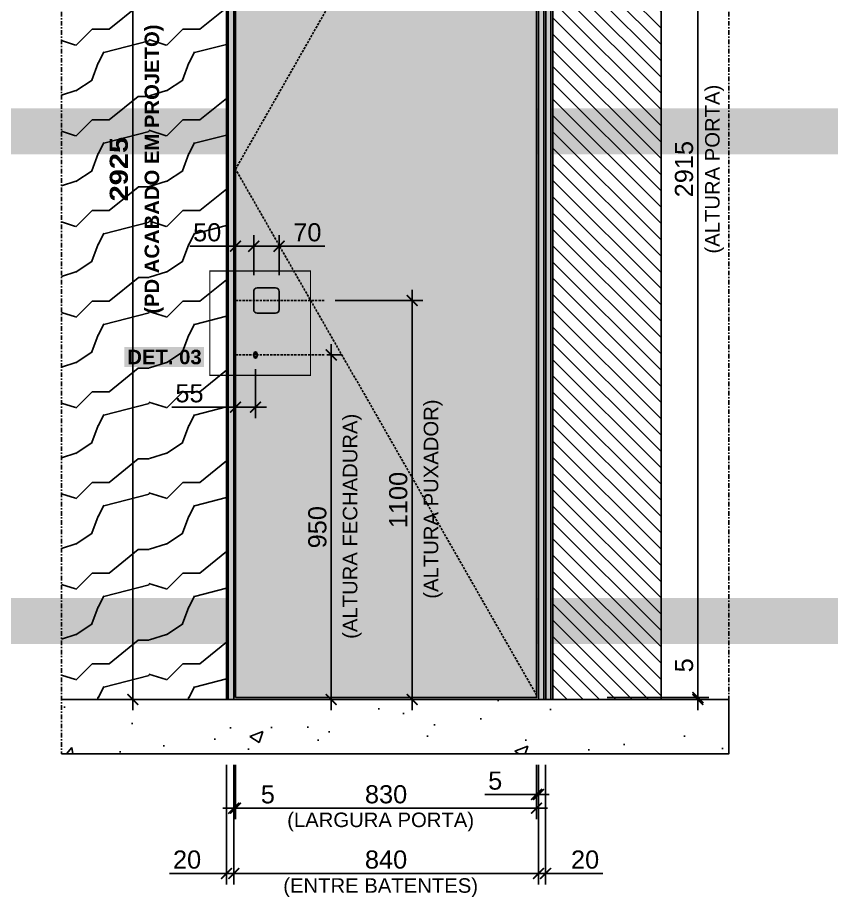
# Model space of a CAD drawing. Header units: millimetres. Extents: x -63251 to 507826, y 5339 to 217512.
# Drawn here: x 74639 to 76882, y 105675 to 108126 of the extents above; entities that cross this region are included whole.
import ezdxf
from ezdxf import colors
from ezdxf.entities.mleader import LeaderData, LeaderLine
from ezdxf.math import Vec2, Vec3

# ---------------------------------------------------------------- set-up
doc = ezdxf.new("R2010")
doc.units = ezdxf.units.MM
doc.header["$PDMODE"] = 3
doc.linetypes.add('TRAÇO 1-1', pattern=[9.525, 6.35, -3.175])
doc.linetypes.add('TRAÇO E PONTO 1-1', pattern=[25.4, 12.7, -6.35, 0, -6.35])
for name, color, linetype in [('COTAS', 9, 'Continuous'), ('DB 1475.24 - Amanda Rosales e Bruno Haidar - Terreo - Obra$0$ARQ-PISO-01', 8, 'Continuous'), ('DETALHE', 10, 'Continuous'), ('FERRAGEM', 3, 'Continuous'), ('HACHURA', 21, 'Continuous'), ('LAYOUT', 4, 'Continuous'), ('MARCENARIA', 4, 'Continuous'), ('MARCENARIA . M', 4, 'Continuous'), ('PAREDE', 94, 'Continuous'), ('PROJEÇÃO', 8, 'Continuous'), ('TEXTO TRAÇO PONTO', 105, 'TRAÇO E PONTO 1-1')]:
    doc.layers.add(name, color=color, linetype=linetype)
doc.styles.add('1-1', font='arial.ttf', dxfattribs={"height": 0.2})
doc.styles.add('MEDIDA OFICIAL', font='ariblk.ttf')
doc.styles.add('PADRÃO', font='arial.ttf')
doc.dimstyles.new('1-20', dxfattribs={"dimscale": 20, "dimtxt": 2.5, "dimasz": 1.5, "dimexe": 1.5, "dimexo": 1.5, "dimtad": 1, "dimtxsty": 'PADRÃO', "dimblk": 'ARCHTICK', "dimcen": 2.5, "dimdle": 1.5, "dimclrd": 9, "dimclre": 9, "dimclrt": 6, "dimadec": 0, "dimazin": 0, "dimtfac": 1, "dimtmove": 0, "dimatfit": 3, "dimfxl": 1.25, "dimlwd": -1, "dimlwe": -1, "dimarcsym": 0})
doc.dimstyles.new('Med. Ofic.1-20', dxfattribs={"dimscale": 20, "dimtxt": 2.5, "dimasz": 1.5, "dimexe": 1.5, "dimexo": 1.5, "dimtad": 1, "dimtxsty": 'MEDIDA OFICIAL', "dimblk": 'ARCHTICK', "dimcen": 2.5, "dimdle": 1.5, "dimclrd": 9, "dimclre": 9, "dimclrt": 10, "dimadec": 0, "dimazin": 0, "dimtfac": 1, "dimtmove": 0, "dimatfit": 3, "dimfxl": 1.25, "dimlwd": -1, "dimlwe": -1, "dimarcsym": 0})

# ---------------------------------------------------------------- blocks, each defined once
blk = doc.blocks.new('_ArchTick')
at = {"color": 0, "linetype": 'ByBlock', "const_width": 0.15}
blk.add_lwpolyline([(-0.5, -0.5), (0.5, 0.5)], dxfattribs=at)
blk = doc.blocks.new('*D1213')
at = {"layer": 'COTAS', "color": 9, "linetype": 'Continuous', "ltscale": 0.4, "transparency": 16777216}
blk.add_line((74956.5, 106215.7), (74956.5, 109200.7), dxfattribs=at)
at = {"layer": 'COTAS', "color": 9, "ltscale": 0.4, "transparency": 16777216}
for p, q in [((75026.5, 109170.7), (74926.5, 109170.7)), ((75026.5, 106245.7), (74926.5, 106245.7))]:
    blk.add_line(p, q, dxfattribs=at)
at = {"layer": 'Defpoints', "color": 0, "ltscale": 0.4, "transparency": 16777216}
for p in [(74956.5, 109170.7), (75056.5, 109170.7), (75056.5, 106245.7)]:
    blk.add_point(p, dxfattribs=at)
at = {"layer": 'COTAS', "color": 9, "ltscale": 0.4, "transparency": 16777216, "xscale": 30, "yscale": 30, "zscale": 30}
for p, rotation in [((74956.5, 109170.7), 90), ((74956.5, 106245.7), 270)]:
    blk.add_blockref('_ArchTick', p, dxfattribs=dict(at, rotation=rotation))
at = {"layer": 'COTAS', "color": 10, "ltscale": 0.4, "transparency": 16777216, "insert": (74918.1, 107708.2), "char_height": 50, "attachment_point": 5, "rotation": 90, "style": 'MEDIDA OFICIAL'}
blk.add_mtext('2925', dxfattribs=at)
blk = doc.blocks.new('*D1214')
at = {"layer": 'Defpoints', "color": 0, "transparency": 16777216}
for p in [(75239.6, 106095.7), (76069.6, 106095.7), (75239.6, 105945.7)]:
    blk.add_point(p, dxfattribs=at)
at = {"layer": 'PAREDE', "color": 9, "transparency": 16777216}
for p, q in [((75239.6, 106065.7), (75239.6, 105915.7)), ((76069.6, 106065.7), (76069.6, 105915.7)), ((76099.6, 105945.7), (75209.6, 105945.7))]:
    blk.add_line(p, q, dxfattribs=at)
at = {"layer": 'PAREDE', "color": 9, "transparency": 16777216, "xscale": 30, "yscale": 30, "zscale": 30, "rotation": 180}
blk.add_blockref('_ArchTick', (75239.6, 105945.7), dxfattribs=at)
at = {"layer": 'PAREDE', "color": 9, "transparency": 16777216, "xscale": 30, "yscale": 30, "zscale": 30}
blk.add_blockref('_ArchTick', (76069.6, 105945.7), dxfattribs=at)
at = {"layer": 'PAREDE', "color": 6, "transparency": 16777216, "insert": (75654.6, 105983.8), "char_height": 50, "attachment_point": 5, "style": 'PADRÃO'}
blk.add_mtext('830', dxfattribs=at)
blk = doc.blocks.new('*D1215')
at = {"layer": 'Defpoints', "color": 0, "transparency": 16777216}
for p in [(75234.6, 106095.7), (75239.6, 106095.7), (75239.6, 105945.7)]:
    blk.add_point(p, dxfattribs=at)
at = {"layer": 'PAREDE', "color": 9, "transparency": 16777216}
for p, q in [((75234.6, 106065.7), (75234.6, 105915.7)), ((75239.6, 106065.7), (75239.6, 105915.7)), ((75234.6, 105945.7), (75204.6, 105945.7)), ((75234.6, 105945.7), (75239.6, 105945.7)), ((75239.6, 105945.7), (75357.8, 105945.7))]:
    blk.add_line(p, q, dxfattribs=at)
at = {"layer": 'PAREDE', "color": 9, "transparency": 16777216, "xscale": 30, "yscale": 30, "zscale": 30}
blk.add_blockref('_ArchTick', (75234.6, 105945.7), dxfattribs=at)
at = {"layer": 'PAREDE', "color": 9, "transparency": 16777216, "xscale": 30, "yscale": 30, "zscale": 30, "rotation": 180}
blk.add_blockref('_ArchTick', (75239.6, 105945.7), dxfattribs=at)
at = {"layer": 'PAREDE', "color": 6, "transparency": 16777216, "insert": (75328.7, 105983.7), "char_height": 50, "attachment_point": 5, "style": 'PADRÃO'}
blk.add_mtext('5', dxfattribs=at)
blk = doc.blocks.new('*D1216')
at = {"layer": 'Defpoints', "color": 0, "transparency": 16777216}
for p in [(76069.6, 106095.7), (76074.6, 106095.7), (76069.6, 105983.7)]:
    blk.add_point(p, dxfattribs=at)
at = {"layer": 'PAREDE', "color": 9, "transparency": 16777216}
for p, q in [((76069.6, 106065.7), (76069.6, 105953.7)), ((76074.6, 106065.7), (76074.6, 105953.7)), ((76069.6, 105983.7), (75926.5, 105983.7)), ((76074.6, 105983.7), (76069.6, 105983.7)), ((76074.6, 105983.7), (76104.6, 105983.7))]:
    blk.add_line(p, q, dxfattribs=at)
at = {"layer": 'PAREDE', "color": 9, "transparency": 16777216, "xscale": 30, "yscale": 30, "zscale": 30}
blk.add_blockref('_ArchTick', (76069.6, 105983.7), dxfattribs=at)
at = {"layer": 'PAREDE', "color": 9, "transparency": 16777216, "xscale": 30, "yscale": 30, "zscale": 30, "rotation": 180}
blk.add_blockref('_ArchTick', (76074.6, 105983.7), dxfattribs=at)
at = {"layer": 'PAREDE', "color": 6, "transparency": 16777216, "insert": (75955.5, 106021.6), "char_height": 50, "attachment_point": 5, "style": 'PADRÃO'}
blk.add_mtext('5', dxfattribs=at)
blk = doc.blocks.new('*D1217')
at = {"layer": 'Defpoints', "color": 0, "transparency": 16777216}
for p in [(75234.6, 105945.7), (76074.6, 105945.7), (75234.6, 105765.7)]:
    blk.add_point(p, dxfattribs=at)
at = {"layer": 'PAREDE', "color": 9, "transparency": 16777216}
for p, q in [((75234.6, 105915.7), (75234.6, 105735.7)), ((76074.6, 105915.7), (76074.6, 105735.7)), ((76104.6, 105765.7), (75204.6, 105765.7))]:
    blk.add_line(p, q, dxfattribs=at)
at = {"layer": 'PAREDE', "color": 9, "transparency": 16777216, "xscale": 30, "yscale": 30, "zscale": 30, "rotation": 180}
blk.add_blockref('_ArchTick', (75234.6, 105765.7), dxfattribs=at)
at = {"layer": 'PAREDE', "color": 9, "transparency": 16777216, "xscale": 30, "yscale": 30, "zscale": 30}
blk.add_blockref('_ArchTick', (76074.6, 105765.7), dxfattribs=at)
at = {"layer": 'PAREDE', "color": 6, "transparency": 16777216, "insert": (75654.6, 105803.8), "char_height": 50, "attachment_point": 5, "style": 'PADRÃO'}
blk.add_mtext('840', dxfattribs=at)
blk = doc.blocks.new('*D1218')
at = {"layer": 'Defpoints', "color": 0, "transparency": 16777216}
for p in [(75214.6, 106095.7), (75234.6, 106095.7), (75214.6, 105765.7)]:
    blk.add_point(p, dxfattribs=at)
at = {"layer": 'PAREDE', "color": 9, "transparency": 16777216}
for p, q in [((75214.6, 106065.7), (75214.6, 105735.7)), ((75234.6, 106065.7), (75234.6, 105735.7)), ((75214.6, 105765.7), (75057.3, 105765.7)), ((75234.6, 105765.7), (75214.6, 105765.7)), ((75234.6, 105765.7), (75264.6, 105765.7))]:
    blk.add_line(p, q, dxfattribs=at)
at = {"layer": 'PAREDE', "color": 9, "transparency": 16777216, "xscale": 30, "yscale": 30, "zscale": 30}
blk.add_blockref('_ArchTick', (75214.6, 105765.7), dxfattribs=at)
at = {"layer": 'PAREDE', "color": 9, "transparency": 16777216, "xscale": 30, "yscale": 30, "zscale": 30, "rotation": 180}
blk.add_blockref('_ArchTick', (75234.6, 105765.7), dxfattribs=at)
at = {"layer": 'PAREDE', "color": 6, "transparency": 16777216, "insert": (75106, 105803.8), "char_height": 50, "attachment_point": 5, "style": 'PADRÃO'}
blk.add_mtext('20', dxfattribs=at)
blk = doc.blocks.new('*D1219')
at = {"layer": 'Defpoints', "color": 0, "transparency": 16777216}
for p in [(76074.6, 106095.7), (76094.6, 106095.7), (76094.6, 105765.7)]:
    blk.add_point(p, dxfattribs=at)
at = {"layer": 'PAREDE', "color": 9, "transparency": 16777216}
for p, q in [((76074.6, 106065.7), (76074.6, 105735.7)), ((76094.6, 106065.7), (76094.6, 105735.7)), ((76074.6, 105765.7), (76044.6, 105765.7)), ((76074.6, 105765.7), (76094.6, 105765.7)), ((76094.6, 105765.7), (76251.9, 105765.7))]:
    blk.add_line(p, q, dxfattribs=at)
at = {"layer": 'PAREDE', "color": 9, "transparency": 16777216, "xscale": 30, "yscale": 30, "zscale": 30}
blk.add_blockref('_ArchTick', (76074.6, 105765.7), dxfattribs=at)
at = {"layer": 'PAREDE', "color": 9, "transparency": 16777216, "xscale": 30, "yscale": 30, "zscale": 30, "rotation": 180}
blk.add_blockref('_ArchTick', (76094.6, 105765.7), dxfattribs=at)
at = {"layer": 'PAREDE', "color": 6, "transparency": 16777216, "insert": (76203.3, 105803.8), "char_height": 50, "attachment_point": 5, "style": 'PADRÃO'}
blk.add_mtext('20', dxfattribs=at)
blk = doc.blocks.new('*D1221')
at = {"layer": 'Defpoints', "color": 0, "transparency": 16777216}
for p in [(75484, 107345.7), (75726.4, 107345.7), (75581.6, 106245.7)]:
    blk.add_point(p, dxfattribs=at)
at = {"layer": 'PAREDE', "color": 9, "transparency": 16777216}
for p, q in [((75726.4, 106215.7), (75726.4, 107375.7)), ((75514, 107345.7), (75756.4, 107345.7)), ((75611.6, 106245.7), (75756.4, 106245.7))]:
    blk.add_line(p, q, dxfattribs=at)
at = {"layer": 'PAREDE', "color": 9, "transparency": 16777216, "xscale": 30, "yscale": 30, "zscale": 30}
for p, rotation in [((75726.4, 107345.7), 90), ((75726.4, 106245.7), 270)]:
    blk.add_blockref('_ArchTick', p, dxfattribs=dict(at, rotation=rotation))
at = {"layer": 'PAREDE', "color": 6, "transparency": 16777216, "insert": (75688.4, 106795.7), "char_height": 50, "attachment_point": 5, "rotation": 90, "style": 'PADRÃO'}
blk.add_mtext('1100', dxfattribs=at)
blk = doc.blocks.new('*D1222')
at = {"layer": 'Defpoints', "color": 0, "transparency": 16777216}
for p in [(75359.6, 107495.7), (75289.6, 107385.7), (75359.6, 107385.7)]:
    blk.add_point(p, dxfattribs=at)
at = {"layer": 'PAREDE', "color": 9, "transparency": 16777216}
for p, q in [((75289.6, 107415.7), (75289.6, 107525.7)), ((75359.6, 107415.7), (75359.6, 107525.7)), ((75259.6, 107495.7), (75359.6, 107495.7)), ((75359.6, 107495.7), (75485.6, 107495.7))]:
    blk.add_line(p, q, dxfattribs=at)
at = {"layer": 'PAREDE', "color": 9, "transparency": 16777216, "xscale": 30, "yscale": 30, "zscale": 30, "rotation": 180}
blk.add_blockref('_ArchTick', (75289.6, 107495.7), dxfattribs=at)
at = {"layer": 'PAREDE', "color": 9, "transparency": 16777216, "xscale": 30, "yscale": 30, "zscale": 30}
blk.add_blockref('_ArchTick', (75359.6, 107495.7), dxfattribs=at)
at = {"layer": 'PAREDE', "color": 6, "transparency": 16777216, "insert": (75437.6, 107533.8), "char_height": 50, "attachment_point": 5, "style": 'PADRÃO'}
blk.add_mtext('70', dxfattribs=at)
blk = doc.blocks.new('*D1223')
at = {"layer": 'Defpoints', "color": 0, "transparency": 16777216}
for p in [(75239.6, 107495.7), (75289.6, 107385.7), (75239.6, 107345.7)]:
    blk.add_point(p, dxfattribs=at)
at = {"layer": 'PAREDE', "color": 9, "transparency": 16777216}
for p, q in [((75239.6, 107375.7), (75239.6, 107525.7)), ((75289.6, 107415.7), (75289.6, 107525.7)), ((75239.6, 107495.7), (75113.2, 107495.7)), ((75319.6, 107495.7), (75239.6, 107495.7))]:
    blk.add_line(p, q, dxfattribs=at)
at = {"layer": 'PAREDE', "color": 9, "transparency": 16777216, "xscale": 30, "yscale": 30, "zscale": 30, "rotation": 180}
blk.add_blockref('_ArchTick', (75239.6, 107495.7), dxfattribs=at)
at = {"layer": 'PAREDE', "color": 9, "transparency": 16777216, "xscale": 30, "yscale": 30, "zscale": 30}
blk.add_blockref('_ArchTick', (75289.6, 107495.7), dxfattribs=at)
at = {"layer": 'PAREDE', "color": 6, "transparency": 16777216, "insert": (75161.4, 107533.8), "char_height": 50, "attachment_point": 5, "style": 'PADRÃO'}
blk.add_mtext('50', dxfattribs=at)
blk = doc.blocks.new('*D1224')
at = {"layer": 'Defpoints', "color": 0, "transparency": 16777216}
for p in [(75239.6, 107195.7), (75294.6, 107186.3), (75239.6, 107051.9)]:
    blk.add_point(p, dxfattribs=at)
at = {"layer": 'PAREDE', "color": 9, "transparency": 16777216}
for p, q in [((75239.6, 107165.7), (75239.6, 107021.9)), ((75294.6, 107156.3), (75294.6, 107021.9)), ((75239.6, 107051.9), (75064.1, 107051.9)), ((75324.6, 107051.9), (75239.6, 107051.9))]:
    blk.add_line(p, q, dxfattribs=at)
at = {"layer": 'PAREDE', "color": 9, "transparency": 16777216, "xscale": 30, "yscale": 30, "zscale": 30, "rotation": 180}
blk.add_blockref('_ArchTick', (75239.6, 107051.9), dxfattribs=at)
at = {"layer": 'PAREDE', "color": 9, "transparency": 16777216, "xscale": 30, "yscale": 30, "zscale": 30}
blk.add_blockref('_ArchTick', (75294.6, 107051.9), dxfattribs=at)
at = {"layer": 'PAREDE', "color": 6, "transparency": 16777216, "insert": (75112.6, 107089.8), "char_height": 50, "attachment_point": 5, "style": 'PADRÃO'}
blk.add_mtext('55', dxfattribs=at)
blk = doc.blocks.new('*D1225')
at = {"layer": 'Defpoints', "color": 0, "transparency": 16777216}
for p in [(75461, 107195.7), (75503.4, 107195.7), (75358.6, 106245.7)]:
    blk.add_point(p, dxfattribs=at)
at = {"layer": 'PAREDE', "color": 9, "transparency": 16777216}
for p, q in [((75503.4, 106215.7), (75503.4, 107225.7)), ((75491, 107195.7), (75533.4, 107195.7)), ((75388.6, 106245.7), (75533.4, 106245.7))]:
    blk.add_line(p, q, dxfattribs=at)
at = {"layer": 'PAREDE', "color": 9, "transparency": 16777216, "xscale": 30, "yscale": 30, "zscale": 30}
for p, rotation in [((75503.4, 107195.7), 90), ((75503.4, 106245.7), 270)]:
    blk.add_blockref('_ArchTick', p, dxfattribs=dict(at, rotation=rotation))
at = {"layer": 'PAREDE', "color": 6, "transparency": 16777216, "insert": (75465.4, 106720.7), "char_height": 50, "attachment_point": 5, "rotation": 90, "style": 'PADRÃO'}
blk.add_mtext('950', dxfattribs=at)
blk = doc.blocks.new('*D1226')
at = {"layer": 'Defpoints', "color": 0, "transparency": 16777216}
for p in [(76234.2, 109165.7), (76514.2, 109165.7), (76234.2, 106250.7)]:
    blk.add_point(p, dxfattribs=at)
at = {"layer": 'MARCENARIA . M', "color": 9, "transparency": 16777216}
for p, q in [((76514.2, 106220.7), (76514.2, 109195.7)), ((76264.2, 109165.7), (76544.2, 109165.7)), ((76264.2, 106250.7), (76544.2, 106250.7))]:
    blk.add_line(p, q, dxfattribs=at)
at = {"layer": 'MARCENARIA . M', "color": 9, "transparency": 16777216, "xscale": 30, "yscale": 30, "zscale": 30}
for p, rotation in [((76514.2, 109165.7), 90), ((76514.2, 106250.7), 270)]:
    blk.add_blockref('_ArchTick', p, dxfattribs=dict(at, rotation=rotation))
at = {"layer": 'MARCENARIA . M', "color": 6, "transparency": 16777216, "insert": (76476.2, 107708.2), "char_height": 50, "attachment_point": 5, "rotation": 90, "style": 'PADRÃO'}
blk.add_mtext('2915', dxfattribs=at)
blk = doc.blocks.new('*D1228')
at = {"layer": 'Defpoints', "color": 0, "transparency": 16777216}
for p in [(76234.2, 106250.7), (76514.2, 106250.7), (76234.2, 106245.7)]:
    blk.add_point(p, dxfattribs=at)
at = {"layer": 'MARCENARIA . M', "color": 9, "transparency": 16777216}
for p, q in [((76514.2, 106250.7), (76514.2, 106368.9)), ((76264.2, 106250.7), (76544.2, 106250.7)), ((76514.2, 106245.7), (76514.2, 106250.7)), ((76264.2, 106245.7), (76544.2, 106245.7)), ((76514.2, 106245.7), (76514.2, 106215.7))]:
    blk.add_line(p, q, dxfattribs=at)
at = {"layer": 'MARCENARIA . M', "color": 9, "transparency": 16777216, "xscale": 30, "yscale": 30, "zscale": 30}
for p, rotation in [((76514.2, 106250.7), 270), ((76514.2, 106245.7), 90)]:
    blk.add_blockref('_ArchTick', p, dxfattribs=dict(at, rotation=rotation))
at = {"layer": 'MARCENARIA . M', "color": 6, "transparency": 16777216, "insert": (76476.3, 106339.8), "char_height": 50, "attachment_point": 5, "rotation": 90, "style": 'PADRÃO'}
blk.add_mtext('5', dxfattribs=at)

msp = doc.modelspace()

# ---------------------------------------------------------------- hatches: boundary and pattern name
at = {"layer": 'DB 1475.24 - Amanda Rosales e Bruno Haidar - Terreo - Obra$0$ARQ-PISO-01'}
h = msp.add_hatch(dxfattribs=at)
h.set_pattern_fill('ANSI31', color=256, scale=10, angle=450)
h.set_pattern_definition([(135, (189744.578, 50622.21), (-22.45064, -22.45064), [])])
h.paths.add_polyline_path([(76412.605, 109170.734), (76412.605, 106245.734), (76114.605, 106245.734), (76114.605, 109170.734)])
at = {"layer": 'HACHURA', "ltscale": 0.3}
h = msp.add_hatch(dxfattribs=at)
h.set_pattern_fill('LEGNO5', color=21, scale=250, angle=90, pattern_type=2)
h.set_pattern_definition([(63.4349, (-140, 1e-11), (-250.00033, -249.99979), [33.541, -525.476]), (14.5742, (-125, 30), (-6750.00055216, -1749.99822292), [129.156, -12786.4355]), (342.4744, (-250, 62.5), (3999.9992282, -1250.0020671), [49.81225, -4931.4025]), (45, (-202.5, 47.5), (7e-14, 250.00008), [63.6395, -289.91375]), (0, (-157.5, 92.5), (250, 250), [47.5, -202.5]), (39.0939, (-110, 92.5), (2749.9984775, 2250.0020078), [103.07775, -5050.8045]), (0, (-30, 157.5), (250, 250), [30, -220]), (17.5256, (-250, 157.5), (-3999.9992282, -1250.0020671), [49.81225, -4931.4025]), (33.6901, (-202.5, 172.5), (-499.99989, -250.000334), [54.08325, -847.3045]), (69.7751, (-157.5, 202.5), (1000.0020839, 2749.9993161), [50.62125, -5011.493])])
h.paths.add_polyline_path([(74759.61, 106245.734), (75214.605, 106245.734), (75214.605, 109170.734), (74759.61, 109170.734)])
at = {"layer": 'HACHURA', "true_color": 0xba9673}
h = msp.add_hatch(color=33, dxfattribs=at)
h.dxf.hatch_style = 1
h.paths.add_polyline_path([(75234.606, 106245.734), (75214.605, 106245.734), (75214.605, 109170.734), (75234.606, 109170.734)])
h = msp.add_hatch(color=33, dxfattribs=at)
h.dxf.hatch_style = 1
h.paths.add_polyline_path([(75239.606, 106250.734), (76069.605, 106250.734), (76069.605, 109165.734), (75239.606, 109165.734)])
h = msp.add_hatch(color=33, dxfattribs=at)
h.dxf.hatch_style = 1
h.paths.add_polyline_path([(76074.605, 106245.734), (76094.605, 106245.734), (76094.605, 109170.734), (76074.605, 109170.734)])
at = {"layer": 'HACHURA'}
h = msp.add_hatch(dxfattribs=at)
h.set_pattern_fill('AR-CONC', color=21, scale=2)
h.set_pattern_definition([(50, (31600.64, 83543.6), (364.3693, -31.8782), [38.1, -419.1]), (355, (31600.64, 83543.6), (-70.4868, 382.1137), [30.48, -335.2812]), (100.45144, (31631, 83540.95), (293.8825, 350.2355), [32.38, -356.1805]), (46.1842, (31600.64, 83645.2), (542.158, -84.0847), [57.15, -628.65]), (96.6356, (31645.8, 83638.2), (474.808, 494.852), [48.57, -534.271]), (351.1842, (31600.64, 83645.2), (474.808, 494.852), [45.72, -502.9195]), (21, (31651.44, 83619.8), (303.2288, -204.5304), [38.1, -419.1]), (326, (31651.44, 83619.8), (123.604, 368.376), [30.48, -335.28]), (71.45144, (31676.7, 83602.76), (426.8328, 163.8455), [32.38, -356.18]), (37.5, (31600.64, 83543.6), (6.1772, 169.11008), [0, -331.216, 0, -340.36, 0, -336.55]), (7.5, (31600.64, 83543.6), (133.6393, 200.36115), [0, -194.056, 0, -323.596, 0, -128.27]), (327.5, (31487.36, 83543.6), (271.1812, -11.4575), [0, -127, 0, -396.24, 0, -525.78]), (317.5, (31436.56, 83543.6), (296.2584, 50.853), [0, -165.1, 0, -263.144, 0, -373.38])])
h.paths.add_polyline_path([(74759.61, 106245.734), (74759.61, 106095.734), (76599.599, 106095.734), (76599.599, 106245.734)])
at = {"layer": 'MARCENARIA . M'}
h = msp.add_hatch(dxfattribs=at)
h.set_pattern_fill('AR-SAND', color=10, scale=0.5)
h.set_pattern_definition([(37.5, (11703.441, -5800.497), (-0.8000156, 24.470662), [0, -19.304, 0, -21.59, 0, -20.6375]), (7.5, (11703.44, -5800.497), (22.476164, 35.841255), [0, -10.414, 0, -17.399, 0, -6.6675]), (327.5, (11687.82, -5800.497), (39.5496185, 0.0718592), [0, -6.35, 0, -22.86, 0, -29.845]), (317.5, (11687.82, -5800.497), (38.177823, 11.146466), [0, -3.175, 0, -14.986, 0, -17.145])])
h.paths.add_polyline_path([(76094.605, 109170.734), (76108.605, 109170.734), (76108.605, 106245.734), (76094.605, 106245.734)])

# ---------------------------------------------------------------- linework, layer by layer
at = {"layer": 'DETALHE', "linetype": 'TRAÇO 1-1', "ltscale": 0.4, "const_width": 3}
msp.add_lwpolyline([(75446.245, 107139.661), (75446.245, 107427.408), (75169.017, 107427.408), (75169.017, 107139.661)], close=True, dxfattribs=at)
at = {"layer": 'FERRAGEM'}
msp.add_lwpolyline([(75294.605, 107187.234), (75294.605, 107187.234, -0.41421356), (75289.605, 107192.234), (75289.605, 107199.234, -0.41421356), (75294.605, 107204.234), (75294.605, 107204.234, -0.41421356), (75299.605, 107199.234), (75299.605, 107192.234, -0.41421356)], format="xyb", close=True, dxfattribs=at)
at = {"layer": 'LAYOUT', "color": 10, "linetype": 'TRAÇO E PONTO 1-1', "ltscale": 0.5}
for p, q in [((75294.605, 107186.325), (75294.605, 107205.143)), ((75300.573, 107195.734), (75288.638, 107195.734))]:
    msp.add_line(p, q, dxfattribs=at)
at = {"layer": 'MARCENARIA'}
for points in [[(75234.606, 109170.734), (75219.605, 109170.734), (75219.605, 106245.734), (75234.606, 106245.734)], [(76074.605, 109170.734), (76089.605, 109170.734), (76089.605, 106245.734), (76074.605, 106245.734)]]:
    msp.add_lwpolyline(points, close=True, dxfattribs=at)
at = {"layer": 'MARCENARIA . M'}
msp.add_lwpolyline([(75239.606, 106250.734), (76069.605, 106250.734), (76069.605, 109165.734), (75239.606, 109165.734)], close=True, dxfattribs=at)
msp.add_lwpolyline([(75299.606, 107310.734), (75349.606, 107310.734, 0.41421356), (75359.606, 107320.734), (75359.606, 107370.734, 0.41421356), (75349.606, 107380.734), (75299.606, 107380.734, 0.41421356), (75289.606, 107370.734), (75289.606, 107320.734, 0.41421356)], format="xyb", close=True, dxfattribs=at)
at = {"layer": 'PAREDE'}
msp.add_line((75214.605, 106245.734), (75214.605, 109170.734), dxfattribs=at)
at = {"layer": 'PAREDE', "color": 10, "linetype": 'ByBlock'}
for p, q in [((76094.605, 109170.734), (76094.605, 106245.734)), ((76108.605, 109170.734), (76108.605, 106245.734)), ((76114.605, 109170.734), (76114.605, 106245.734))]:
    msp.add_line(p, q, dxfattribs=at)
at = {"layer": 'PAREDE', "color": 10, "linetype": 'TRAÇO 1-1'}
for p, q in [((75483.988, 107345.734), (75239.606, 107345.734)), ((75483.988, 107195.734), (75239.606, 107195.734))]:
    msp.add_line(p, q, dxfattribs=at)
at = {"layer": 'PAREDE'}
for points in [[(75214.605, 106245.734), (75214.605, 109170.734)], [(76114.605, 109170.734), (76114.605, 106245.734), (76412.605, 106245.734), (76412.605, 109170.734)], [(74759.61, 106095.734), (76599.599, 106095.734), (76599.599, 106245.734), (74759.61, 106245.734)]]:
    msp.add_lwpolyline(points, dxfattribs=at)
at = {"layer": 'PROJEÇÃO', "color": 21, "linetype": 'TRAÇO 1-1'}
msp.add_lwpolyline([(76069.605, 106257.734), (75239.606, 107708.234), (76069.605, 109165.734)], dxfattribs=at)
at = {"layer": 'TEXTO TRAÇO PONTO'}
for p, q in [((74759.61, 109595.734), (74759.61, 106095.734)), ((76599.599, 109595.734), (76599.599, 106095.734))]:
    msp.add_line(p, q, dxfattribs=at)

# ---------------------------------------------------------------- texts
at = {"layer": 'COTAS', "color": 6, "char_height": 40, "rotation": 90, "style": 'PADRÃO'}
for s, insert, width, attachment_point in [('{\\fArial|b1|i0|c0|p34;\\C10;(PD ACABADO EM PROJETO)}', (74988.958, 107708.234), 823.04608, 2), ('(ALTURA PORTA)', (76586.089, 107708.234), 1350, 8), ('(ALTURA PUXADOR)', (75810.395, 106798.234), 1350, 8), ('(ALTURA FECHADURA)', (75587.397, 106723.234), 1350, 8)]:
    msp.add_mtext(s, dxfattribs=dict(at, insert=insert, width=width, attachment_point=attachment_point))
at = {"layer": 'COTAS', "color": 6, "char_height": 40, "width": 1348, "attachment_point": 2, "style": 'PADRÃO'}
for s, insert in [('(LARGURA PORTA)', (75639.605, 105933.642)), ('(ENTRE BATENTES)', (75639.605, 105752.567))]:
    msp.add_mtext(s, dxfattribs=dict(at, insert=insert))
at = {"layer": 'DETALHE', "color": 105, "insert": (74941.261, 107210.13), "char_height": 40, "width": 203.41444, "attachment_point": 1, "style": 'PADRÃO', "bg_fill": 1, "box_fill_scale": 1.2, "bg_fill_color": 50, "bg_fill_transparency": 0}
msp.add_mtext('{\\fArial|b1|i0|c0|p34;DET. 03}', dxfattribs=at)

# ---------------------------------------------------------------- dimensions: what is measured, and where the dimension line sits
at = {"layer": 'COTAS', "color": 7, "ltscale": 0.4, "true_color": 0xededed}
dim = msp.add_linear_dim(base=(74956.468, 109170.734), p1=(75056.468, 106245.734), p2=(75056.468, 109170.734), angle=90, dimstyle='Med. Ofic.1-20', dxfattribs=at)
dim.commit()
dim.dimension.update_dxf_attribs({"geometry": '*D1213', "text_midpoint": (74918.116, 107708.234)})
at = {"layer": 'MARCENARIA . M', "color": 2}
for base, p1, p2, picture, middle in [((76514.245, 109165.734), (76234.245, 106250.734), (76234.245, 109165.734), '*D1226', (76476.216, 107708.234)), ((76514.245, 106250.734), (76234.245, 106245.734), (76234.245, 106250.734), '*D1228', (76476.319, 106339.81))]:
    dim = msp.add_linear_dim(base=base, p1=p1, p2=p2, angle=90, dimstyle='1-20', dxfattribs=at)
    dim.commit()
    dim.dimension.update_dxf_attribs({"geometry": picture, "text_midpoint": middle})
at = {"layer": 'PAREDE', "color": 2}
for base, p2, picture, middle in [((75239.606, 107495.734), (75239.606, 107345.734), '*D1223', (75161.379, 107533.763)), ((75359.606, 107495.734), (75359.606, 107385.734), '*D1222', (75437.627, 107533.763))]:
    dim = msp.add_linear_dim(base=base, p1=(75289.606, 107385.734), p2=p2, angle=180, dimstyle='1-20', dxfattribs=at)
    dim.commit()
    dim.dimension.update_dxf_attribs({"geometry": picture, "text_midpoint": middle})
at = {"layer": 'PAREDE', "color": 6}
for base, p1, p2, angle, picture, middle in [((75726.391, 107345.734), (75581.57, 106245.734), (75483.988, 107345.734), 90, '*D1221', (75688.362, 106795.734)), ((75503.392, 107195.734), (75358.572, 106245.734), (75460.982, 107195.734), 90, '*D1225', (75465.364, 106720.734)), ((75214.605, 105765.734), (75234.606, 106095.734), (75214.605, 106095.734), 180, '*D1218', (75105.953, 105803.763)), ((75239.606, 105945.734), (75234.606, 106095.734), (75239.606, 106095.734), 180, '*D1215', (75328.682, 105983.661)), ((75239.606, 105945.734), (76069.605, 106095.734), (75239.606, 106095.734), 180, '*D1214', (75654.605, 105983.78)), ((75234.606, 105765.734), (76074.605, 105945.734), (75234.606, 105945.734), 180, '*D1217', (75654.605, 105803.763))]:
    dim = msp.add_linear_dim(base=base, p1=p1, p2=p2, angle=angle, dimstyle='1-20', dxfattribs=at)
    dim.commit()
    dim.dimension.update_dxf_attribs({"geometry": picture, "text_midpoint": middle})
at = {"layer": 'PAREDE', "color": 2}
dim = msp.add_linear_dim(base=(75239.606, 107051.917), p1=(75294.605, 107186.325), p2=(75239.606, 107195.734), angle=180, dimstyle='1-20', dxfattribs=at)
dim.commit()
dim.dimension.update_dxf_attribs({"geometry": '*D1224', "text_midpoint": (75112.607, 107051.917), "dimtype": 160})
at = {"layer": 'PAREDE', "color": 6}
dim = msp.add_linear_dim(base=(76069.605, 105983.661), p1=(76074.605, 106095.734), p2=(76069.605, 106095.734), angle=180, dimstyle='1-20', dxfattribs=at)
dim.commit()
dim.dimension.update_dxf_attribs({"geometry": '*D1216', "text_midpoint": (75955.529, 105983.661), "dimtype": 160})
dim = msp.add_linear_dim(base=(76094.605, 105765.734), p1=(76074.605, 106095.734), p2=(76094.605, 106095.734), dimstyle='1-20', dxfattribs=at)
dim.commit()
dim.dimension.update_dxf_attribs({"geometry": '*D1219', "text_midpoint": (76203.257, 105803.763)})

# ---------------------------------------------------------------- next in the draw order: leaders
at = {"layer": 'COTAS'}
ml = msp.add_multileader_mtext('Standard', dxfattribs=at)
ml.set_content('{\\fArial|b1|i0|c0|p34;\\C10;ATENÇÃO PARKET!\\P}PAINÉIS E PORTA RIPADOS EM {\\fArial|b1|i0|c0|p34;CABREUVA BRANCA PREMIUM 18*5+5*900 À 2200mm}', color=105, style='1-1')
ml.set_leader_properties(color=256, linetype='ByLayer', lineweight=-1)
ml.build(insert=Vec2(0, 0))
ml.multileader.update_dxf_attribs({"text_left_attachment_type": 2, "text_right_attachment_type": 2, "dogleg_length": 0.36, "arrow_head_size": 15, "scale": 200})
ctx = ml.context
ctx.base_point, ctx.scale, ctx.char_height, ctx.arrow_head_size, ctx.landing_gap_size, ctx.plane_origin = Vec3(154614.805, 108607.165), 200, 40, 15, 10, Vec3(155324.415, 108224.336)
ctx.left_attachment, ctx.right_attachment, ctx.text_align_type = 2, 2, 2
notes = []
notes.append((ctx, [(0, (1, 1, 0), (155626.214, 108607.165), (-1, 0), 144.288, [(1, [(155626.214, 107329.676), (156629.431, 107329.675)], 0, [])])]))
ctx.mtext.insert, ctx.mtext.rotation, ctx.mtext.width, ctx.mtext.alignment, ctx.mtext.flow_direction = Vec3(155471.926, 108742.718), 6.28318531, 858.66662, 3, 5
ctx.mtext.has_bg_fill, ctx.mtext.bg_color, ctx.mtext.bg_scale_factor, ctx.mtext.bg_transparency, ctx.mtext.use_window_bg_color = 1, -1023410095, 1.25, 0, 0
ml = msp.add_multileader_mtext('Standard', dxfattribs=at)
ml.set_content('{\\fArial|b1|i0|c0|p34;\\C10;ATENÇÃO PARKET!\\P}PAINÉIS RIPADOS EM {\\fArial|b1|i0|c0|p34;CABREUVA BRANCA PREMIUM 18*5+5*900 À 2200mm}', color=105, style='1-1')
ml.set_leader_properties(color=256, linetype='ByLayer', lineweight=-1)
ml.build(insert=Vec2(0, 0))
ml.multileader.update_dxf_attribs({"text_left_attachment_type": 2, "text_right_attachment_type": 2, "dogleg_length": 0.36, "arrow_head_size": 15, "scale": 200})
ctx = ml.context
ctx.base_point, ctx.scale, ctx.char_height, ctx.arrow_head_size, ctx.landing_gap_size, ctx.plane_origin = Vec3(153743.103, 106379.695), 200, 40, 15, 10, Vec3(153629.766, 106144.891)
ctx.left_attachment, ctx.right_attachment, ctx.text_align_type = 2, 2, 2
notes.append((ctx, [(0, (1, 1, 0), (154754.512, 106379.695), (-1, 0), 144.288, [(0, [(155549.301, 105905.676), (154754.512, 105320.968)], 0, [])])]))
ctx.mtext.insert, ctx.mtext.rotation, ctx.mtext.width, ctx.mtext.alignment, ctx.mtext.flow_direction = Vec3(154600.224, 106515.248), 6.28318531, 858.66662, 3, 5
ctx.mtext.has_bg_fill, ctx.mtext.bg_color, ctx.mtext.bg_scale_factor, ctx.mtext.bg_transparency, ctx.mtext.use_window_bg_color = 1, -1023410095, 1.25, 0, 0
for ctx, leaders in notes:
    for number, flags, end, landing, length, lines in leaders:
        leader = LeaderData()
        leader.index, (leader.has_last_leader_line, leader.has_dogleg_vector, leader.attachment_direction) = number, flags
        leader.last_leader_point, leader.dogleg_vector, leader.dogleg_length = Vec3(end), Vec3(landing), length
        for number, points, colour, breaks in lines:
            line = LeaderLine()
            line.index, line.vertices, line.color, line.breaks = number, Vec3.list(points), colors.encode_raw_color(colour), breaks
            leader.lines.append(line)
        ctx.leaders.append(leader)

# ---------------------------------------------------------------- next in the draw order: leaders
ml = msp.add_multileader_mtext('Standard', dxfattribs=at)
ml.set_content('{\\fArial|b1|i0|c0|p34;\\C10;ATENÇÃO PARKET!\\P}PAINÉIS E PORTA RIPADOS EM {\\fArial|b1|i0|c0|p34;CABREUVA BRANCA PREMIUM 18*5+5*900 À 2200mm}', color=105, style='1-1')
ml.set_leader_properties(color=256, linetype='ByLayer', lineweight=-1)
ml.build(insert=Vec2(0, 0))
ml.multileader.update_dxf_attribs({"text_left_attachment_type": 2, "text_right_attachment_type": 2, "dogleg_length": 0.36, "arrow_head_size": 15, "scale": 200})
ctx = ml.context
ctx.base_point, ctx.scale, ctx.char_height, ctx.arrow_head_size, ctx.landing_gap_size, ctx.plane_origin = Vec3(239512.606, 107730.417), 200, 40, 15, 10, Vec3(240222.217, 107347.587)
ctx.left_attachment, ctx.right_attachment, ctx.text_align_type = 2, 2, 2
notes = []
notes.append((ctx, [(0, (1, 1, 0), (240524.016, 107730.417), (-1, 0), 144.288, [(1, [(240524.016, 106452.927), (241527.233, 106452.926)], 0, [])])]))
ctx.mtext.insert, ctx.mtext.rotation, ctx.mtext.width, ctx.mtext.alignment, ctx.mtext.flow_direction = Vec3(240369.728, 107865.969), 6.28318531, 858.66662, 3, 5
ctx.mtext.has_bg_fill, ctx.mtext.bg_color, ctx.mtext.bg_scale_factor, ctx.mtext.bg_transparency, ctx.mtext.use_window_bg_color = 1, -1023410095, 1.25, 0, 0
for ctx, leaders in notes:
    for number, flags, end, landing, length, lines in leaders:
        leader = LeaderData()
        leader.index, (leader.has_last_leader_line, leader.has_dogleg_vector, leader.attachment_direction) = number, flags
        leader.last_leader_point, leader.dogleg_vector, leader.dogleg_length = Vec3(end), Vec3(landing), length
        for number, points, colour, breaks in lines:
            line = LeaderLine()
            line.index, line.vertices, line.color, line.breaks = number, Vec3.list(points), colors.encode_raw_color(colour), breaks
            leader.lines.append(line)
        ctx.leaders.append(leader)

doc.saveas('drawing.dxf')
